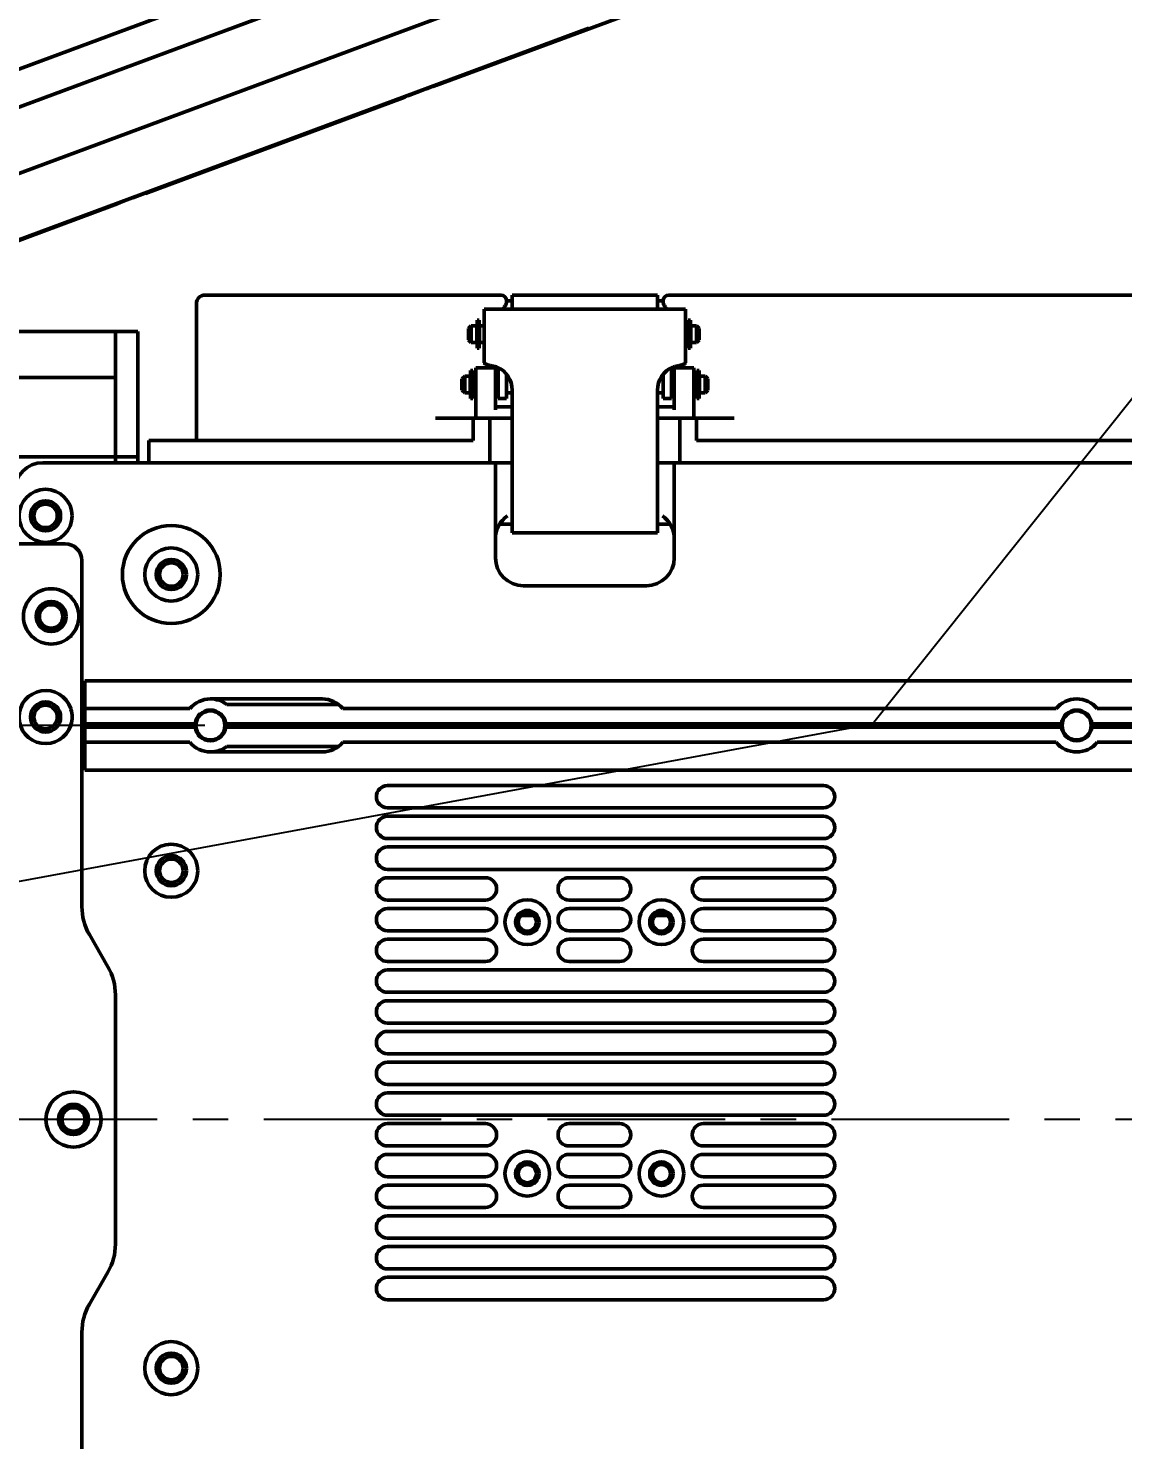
# Model space of a CAD drawing. Header units: millimetres. Extents: x 36 to 3196, y 27 to 5967.
# Drawn here: x 1306.2 to 1502, y 5129.6 to 5382.2 of the extents above; entities that cross this region are included whole.
import ezdxf
from ezdxf import colors
from ezdxf.entities.mleader import LeaderData, LeaderLine
from ezdxf.math import Vec2, Vec3

# ---------------------------------------------------------------- set-up
doc = ezdxf.new("R2010")
doc.units = ezdxf.units.MM
doc.linetypes.add('CENTER', pattern=[50.8, 31.75, -6.35, 6.35, -6.35])
doc.layers.add('02_Center Line', color=1, linetype='CENTER')
doc.layers.add('08_Dimension.Annotation', color=2, linetype='Continuous')
doc.layers.add('외형선(ISO)', color=7, linetype='Continuous', lineweight=50)
doc.styles.add('Coavis T-3.2 Style', font='MS PGothic.ttf', dxfattribs={"height": 3.2})
doc.styles.add('Coavis T-7.0 Style', font='MS PGothic.ttf', dxfattribs={"height": 7})
doc.dimstyles.new('Coavis D-Style$0', dxfattribs={"dimtxt": 3.2, "dimasz": 3.2, "dimexe": 2, "dimexo": 1, "dimgap": 0.8, "dimtad": 1, "dimdec": 3, "dimzin": 1, "dimdsep": 46, "dimtxsty": 'Coavis T-3.2 Style', "dimcen": 0, "dimclrd": 253, "dimclre": 253, "dimclrt": 2, "dimadec": 1, "dimazin": 0, "dimtp": 0.1, "dimtm": 0.1, "dimtfac": 0.71, "dimtdec": 3, "dimtmove": 0, "dimatfit": 3, "dimfxl": 1, "dimlwd": -1, "dimlwe": -1, "dimarcsym": 1})

# ---------------------------------------------------------------- blocks, each defined once
blk = doc.blocks.new('*D26')
at = {"layer": '08_Dimension.Annotation', "color": 253, "linetype": 'ByBlock', "transparency": 16777216}
for p, q in [((1337.77, 5257.42), (1061.7, 5257.42)), ((1063.7, 5254.22), (1063.7, 5119.62)), ((1337.77, 5116.42), (1061.7, 5116.42))]:
    blk.add_line(p, q, dxfattribs=at)
at = {"layer": '08_Dimension.Annotation', "color": 253, "transparency": 16777216}
for points in [[(1063.16, 5254.22), (1064.23, 5254.22), (1063.7, 5257.42)], [(1063.16, 5119.62), (1064.23, 5119.62), (1063.7, 5116.42)]]:
    blk.add_solid(points, dxfattribs=at)
at = {"layer": 'Defpoints', "color": 0, "transparency": 16777216}
for p in [(1338.77, 5257.42), (1063.7, 5116.42), (1338.77, 5116.42)]:
    blk.add_point(p, dxfattribs=at)
at = {"layer": '08_Dimension.Annotation', "color": 2, "transparency": 16777216, "insert": (1053.56, 5185.31), "char_height": 7, "attachment_point": 5, "rotation": 90, "style": 'Coavis T-7.0 Style'}
blk.add_mtext('{\\C5;\\P141.000}', dxfattribs=at)
blk = doc.blocks.new('_Dot')
at = {"color": 0, "linetype": 'ByBlock', "lineweight": -2}
blk.add_line((-0.5, 0), (-1, 0), dxfattribs=at)
at = {"color": 0, "linetype": 'ByBlock', "const_width": 0.5}
blk.add_lwpolyline([(-0.25, 0, 1), (0.25, 0, 1)], format="xyb", close=True, dxfattribs=at)

msp = doc.modelspace()

# ---------------------------------------------------------------- linework, layer by layer
at = {"layer": '02_Center Line'}
msp.add_line((2142.0654, 5186.922), (542.1723, 5186.922), dxfattribs=at)
at = {"layer": '외형선(ISO)'}
for p, q in [((1437.737, 5424.3007), (1239.3947, 5350.6932)), ((1232.5172, 5341.3544), (1406.497, 5405.9206)), ((1222.4666, 5325.7504), (1406.497, 5394.0465)), ((1406.497, 5394.0465), (1222.4666, 5325.7504)), ((1379.1013, 5371.8984), (1425.2319, 5389.0181)), ((1406.497, 5382.1725), (1232.5172, 5317.6062)), ((1327.1398, 5352.6148), (1373.1014, 5369.6718)), ((1276.9103, 5333.974), (1321.1399, 5350.3882)), ((1339.2728, 5334.422), (1337.7728, 5334.422)), ((1339.2728, 5334.422), (1379.0436, 5334.422)), ((1379.2146, 5334.422), (1379.0436, 5334.422)), ((1379.2146, 5334.422), (1383.5497, 5334.422)), ((1385.7728, 5334.422), (1383.5497, 5334.422)), ((1385.7728, 5334.422), (1390.7728, 5334.422)), ((1392.7728, 5331.922), (1392.7728, 5334.422)), ((1418.7728, 5334.422), (1392.7728, 5334.422)), ((1418.7728, 5331.922), (1418.7728, 5334.422)), ((1420.7728, 5334.422), (1425.7728, 5334.422)), ((1427.996, 5334.422), (1425.7728, 5334.422)), ((1427.996, 5334.422), (1432.3311, 5334.422)), ((1432.5021, 5334.422), (1432.3311, 5334.422)), ((1432.5021, 5334.422), (1583.0436, 5334.422)), ((1336.2728, 5308.422), (1336.2728, 5332.922)), ((1390.0728, 5331.922), (1387.7728, 5331.922)), ((1387.7728, 5322.3081), (1387.7728, 5331.922)), ((1421.4728, 5331.922), (1390.0728, 5331.922)), ((1391.7728, 5333.422), (1391.7728, 5333.2002)), ((1391.7728, 5333.422), (1392.7728, 5333.422)), ((1418.7728, 5333.422), (1419.7728, 5333.422)), ((1419.7728, 5333.2002), (1419.7728, 5333.422)), ((1421.4728, 5331.922), (1423.7728, 5331.922)), ((1423.7728, 5322.3081), (1423.7728, 5331.922)), ((1386.4728, 5327.088), (1386.4728, 5329.922)), ((1386.4728, 5329.922), (1386.8728, 5329.922)), ((1386.8728, 5329.922), (1386.8728, 5327.088)), ((1424.2728, 5327.088), (1424.2728, 5329.922)), ((1424.6728, 5329.922), (1424.2728, 5329.922)), ((1424.6728, 5329.922), (1424.6728, 5327.088)), ((1298.7728, 5327.922), (1321.7728, 5327.922)), ((1321.7728, 5327.922), (1321.7728, 5327.3919)), ((1321.7728, 5327.3879), (1321.7728, 5327.922)), ((1325.7728, 5327.922), (1321.7728, 5327.922)), ((1321.7728, 5327.3879), (1321.7728, 5325.0192)), ((1325.7728, 5327.3879), (1325.7728, 5327.922)), ((1325.7728, 5327.3879), (1325.7728, 5325.0192)), ((1384.9228, 5328.422), (1385.4228, 5328.922)), ((1384.9228, 5328.422), (1384.9228, 5326.422)), ((1385.4228, 5328.922), (1385.4228, 5325.922)), ((1386.4228, 5328.922), (1385.4228, 5328.922)), ((1386.4228, 5325.922), (1386.4228, 5328.922)), ((1386.4228, 5328.422), (1386.4728, 5328.422)), ((1386.4728, 5327.088), (1386.8728, 5327.088)), ((1386.8728, 5328.422), (1386.9228, 5328.422)), ((1386.9228, 5328.922), (1386.9228, 5325.922)), ((1387.7728, 5328.922), (1386.9228, 5328.922)), ((1424.2228, 5328.922), (1423.7728, 5328.922)), ((1424.2228, 5325.922), (1424.2228, 5328.922)), ((1424.2728, 5328.422), (1424.2228, 5328.422)), ((1424.6728, 5327.088), (1424.2728, 5327.088)), ((1424.7228, 5328.422), (1424.6728, 5328.422)), ((1424.7228, 5328.922), (1424.7228, 5325.922)), ((1425.7228, 5328.922), (1424.7228, 5328.922)), ((1425.7228, 5328.922), (1425.7228, 5325.922)), ((1426.2228, 5328.422), (1425.7228, 5328.922)), ((1426.2228, 5326.422), (1426.2228, 5328.422)), ((1321.7728, 5319.4335), (1321.7728, 5325.0192)), ((1325.7728, 5319.4335), (1325.7728, 5325.0192)), ((1384.9228, 5326.422), (1385.4228, 5325.922)), ((1386.4228, 5325.922), (1385.4228, 5325.922)), ((1386.4228, 5326.422), (1386.9228, 5326.422)), ((1386.4728, 5325.0358), (1386.4728, 5326.422)), ((1386.4728, 5325.0358), (1386.8728, 5325.0358)), ((1386.4728, 5324.922), (1386.4728, 5325.0358)), ((1386.4728, 5324.922), (1386.8728, 5324.922)), ((1386.8728, 5325.0358), (1386.8728, 5326.422)), ((1386.8728, 5325.0358), (1386.8728, 5324.922)), ((1387.7728, 5325.922), (1386.9228, 5325.922)), ((1424.2228, 5325.922), (1423.7728, 5325.922)), ((1424.7228, 5326.422), (1424.2228, 5326.422)), ((1424.2728, 5326.422), (1424.2728, 5325.0358)), ((1424.6728, 5325.0358), (1424.2728, 5325.0358)), ((1424.2728, 5324.922), (1424.2728, 5325.0358)), ((1424.6728, 5324.922), (1424.2728, 5324.922)), ((1424.6728, 5326.422), (1424.6728, 5325.0358)), ((1424.6728, 5325.0358), (1424.6728, 5324.922)), ((1425.7228, 5325.922), (1424.7228, 5325.922)), ((1426.2228, 5326.422), (1425.7228, 5325.922)), ((1298.7728, 5319.6846), (1321.7728, 5319.6846)), ((1321.7728, 5319.4335), (1321.7728, 5307.612)), ((1321.7728, 5307.612), (1321.7728, 5319.4335)), ((1325.7728, 5307.612), (1325.7728, 5319.4335)), ((1383.7728, 5319.422), (1384.2728, 5319.922)), ((1383.7728, 5319.422), (1383.7728, 5317.422)), ((1384.2728, 5319.922), (1384.2728, 5316.922)), ((1385.2728, 5319.922), (1384.2728, 5319.922)), ((1385.2728, 5316.922), (1385.2728, 5319.922)), ((1385.2728, 5319.422), (1385.3228, 5319.422)), ((1385.3228, 5315.922), (1385.3228, 5320.922)), ((1385.3228, 5320.922), (1385.7228, 5320.922)), ((1385.7228, 5320.922), (1385.7228, 5315.922)), ((1385.7228, 5319.422), (1385.7728, 5319.422)), ((1385.7728, 5319.922), (1385.7728, 5316.922)), ((1386.2728, 5319.922), (1385.7728, 5319.922)), ((1386.2728, 5321.422), (1386.2728, 5316.7637)), ((1389.7728, 5321.422), (1386.2728, 5321.422)), ((1389.7728, 5321.422), (1389.7728, 5316.7637)), ((1390.2728, 5319.922), (1389.7728, 5319.922)), ((1390.2728, 5319.687), (1390.2728, 5321.4532)), ((1390.2728, 5315.922), (1390.2728, 5319.687)), ((1391.7728, 5319.687), (1391.7728, 5320.2505)), ((1392.0145, 5319.922), (1391.7728, 5319.922)), ((1391.7728, 5315.922), (1391.7728, 5319.687)), ((1419.7728, 5319.922), (1419.5312, 5319.922)), ((1419.7728, 5319.687), (1419.7728, 5320.2505)), ((1419.7728, 5315.922), (1419.7728, 5319.687)), ((1421.2728, 5319.687), (1421.2728, 5321.4532)), ((1421.7728, 5319.922), (1421.2728, 5319.922)), ((1421.2728, 5315.922), (1421.2728, 5319.687)), ((1421.7728, 5316.7637), (1421.7728, 5321.422)), ((1425.2728, 5321.422), (1421.7728, 5321.422)), ((1425.2728, 5321.422), (1425.2728, 5316.7637)), ((1425.7728, 5319.922), (1425.2728, 5319.922)), ((1425.7728, 5316.922), (1425.7728, 5319.922)), ((1425.8228, 5319.422), (1425.7728, 5319.422)), ((1425.8228, 5315.922), (1425.8228, 5320.922)), ((1426.2228, 5320.922), (1425.8228, 5320.922)), ((1426.2228, 5320.922), (1426.2228, 5315.922)), ((1426.2728, 5319.422), (1426.2228, 5319.422)), ((1426.2728, 5319.922), (1426.2728, 5316.922)), ((1427.2728, 5319.922), (1426.2728, 5319.922)), ((1427.2728, 5319.922), (1427.2728, 5316.922)), ((1427.7728, 5319.422), (1427.2728, 5319.922)), ((1427.7728, 5317.422), (1427.7728, 5319.422)), ((1383.7728, 5317.422), (1384.2728, 5316.922)), ((1385.2728, 5316.922), (1384.2728, 5316.922)), ((1385.2728, 5317.422), (1385.3228, 5317.422)), ((1385.7228, 5317.422), (1385.7728, 5317.422)), ((1386.2728, 5316.922), (1385.7728, 5316.922)), ((1386.2728, 5315.1054), (1386.2728, 5316.7637)), ((1390.2728, 5316.922), (1389.7728, 5316.922)), ((1389.7728, 5316.7637), (1389.7728, 5315.1054)), ((1392.7728, 5316.922), (1391.7728, 5316.922)), ((1392.7728, 5317.422), (1392.7728, 5294.8635)), ((1418.7728, 5294.8635), (1418.7728, 5317.422)), ((1419.7728, 5316.922), (1418.7728, 5316.922)), ((1421.7728, 5316.922), (1421.2728, 5316.922)), ((1421.7728, 5315.1054), (1421.7728, 5316.7637)), ((1425.7728, 5316.922), (1425.2728, 5316.922)), ((1425.2728, 5316.7637), (1425.2728, 5315.1054)), ((1425.8228, 5317.422), (1425.7728, 5317.422)), ((1426.2728, 5317.422), (1426.2228, 5317.422)), ((1427.2728, 5316.922), (1426.2728, 5316.922)), ((1427.7728, 5317.422), (1427.2728, 5316.922)), ((1385.3228, 5315.922), (1385.7228, 5315.922)), ((1386.2728, 5315.1054), (1386.2728, 5312.422)), ((1389.7728, 5313.922), (1389.7728, 5315.1054)), ((1389.7728, 5314.422), (1392.7728, 5314.422)), ((1390.2728, 5315.922), (1391.7728, 5315.922)), ((1418.7728, 5314.422), (1421.7728, 5314.422)), ((1421.2728, 5315.922), (1419.7728, 5315.922)), ((1421.7728, 5315.1054), (1421.7728, 5313.922)), ((1425.2728, 5315.1054), (1425.2728, 5312.422)), ((1426.2228, 5315.922), (1425.8228, 5315.922)), ((1380.7728, 5312.422), (1379.0436, 5312.422)), ((1385.7728, 5312.422), (1380.7728, 5312.422)), ((1385.7728, 5312.422), (1388.7728, 5312.422)), ((1385.7728, 5312.422), (1385.7728, 5308.422)), ((1391.7728, 5312.422), (1388.7728, 5312.422)), ((1388.7728, 5304.422), (1388.7728, 5312.422)), ((1392.7728, 5312.422), (1391.7728, 5312.422)), ((1391.7728, 5312.422), (1392.7728, 5312.422)), ((1419.7728, 5312.422), (1418.7728, 5312.422)), ((1418.7728, 5312.422), (1419.7728, 5312.422)), ((1422.7728, 5312.422), (1419.7728, 5312.422)), ((1422.7728, 5312.422), (1425.7728, 5312.422)), ((1422.7728, 5304.422), (1422.7728, 5312.422)), ((1425.7728, 5308.422), (1425.7728, 5312.422)), ((1430.7728, 5312.422), (1425.7728, 5312.422)), ((1432.5021, 5312.422), (1430.7728, 5312.422)), ((1321.7728, 5305.4688), (1321.7728, 5307.612)), ((1321.7728, 5305.4688), (1321.7728, 5307.612)), ((1325.7728, 5307.612), (1325.7728, 5305.4688)), ((1333.7728, 5308.422), (1327.7728, 5308.422)), ((1327.7728, 5304.422), (1327.7728, 5308.422)), ((1385.7728, 5308.422), (1333.7728, 5308.422)), ((1589.7728, 5308.422), (1425.7728, 5308.422)), ((1298.7728, 5305.4688), (1321.7728, 5305.4688)), ((1308.7728, 5304.422), (1388.7728, 5304.422)), ((1321.7728, 5305.4688), (1321.7728, 5304.422)), ((1321.7728, 5304.422), (1321.7728, 5305.4688)), ((1321.7728, 5305.4688), (1325.7728, 5305.4688)), ((1325.7728, 5304.422), (1325.7728, 5305.4688)), ((1388.7728, 5304.422), (1333.7728, 5304.422)), ((1388.7728, 5304.422), (1389.6552, 5304.422)), ((1391.7728, 5304.422), (1389.6552, 5304.422)), ((1389.7728, 5304.422), (1389.7728, 5290.822)), ((1392.7728, 5304.422), (1391.7728, 5304.422)), ((1392.7728, 5304.422), (1391.7728, 5304.422)), ((1419.7728, 5304.422), (1418.7728, 5304.422)), ((1419.7728, 5304.422), (1418.7728, 5304.422)), ((1421.8905, 5304.422), (1419.7728, 5304.422)), ((1421.7728, 5290.822), (1421.7728, 5304.422)), ((1421.8905, 5304.422), (1422.7728, 5304.422)), ((1422.7728, 5304.422), (1592.7728, 5304.422)), ((1592.7728, 5304.422), (1422.7728, 5304.422)), ((1392.7728, 5294.8635), (1392.7728, 5291.8635)), ((1418.7728, 5294.8635), (1418.7728, 5291.8635)), ((1392.7728, 5293.422), (1390.502, 5293.422)), ((1418.7728, 5291.8635), (1392.7728, 5291.8635)), ((1421.0437, 5293.422), (1418.7728, 5293.422)), ((1297.7728, 5289.922), (1312.7728, 5289.922)), ((1389.7728, 5290.822), (1389.7728, 5287.422)), ((1421.7728, 5287.422), (1421.7728, 5290.822)), ((1315.7728, 5286.922), (1315.7728, 5224.9938)), ((1394.7728, 5282.422), (1416.7728, 5282.422)), ((1316.2728, 5265.422), (1699.2728, 5265.422)), ((1316.2728, 5264.422), (1316.2728, 5265.422)), ((1316.2728, 5264.422), (1316.2728, 5260.422)), ((1358.7728, 5262.172), (1338.7728, 5262.172)), ((1341.6883, 5261.172), (1361.6883, 5261.172)), ((1316.2728, 5260.422), (1335.0901, 5260.422)), ((1316.2728, 5260.422), (1316.2728, 5257.722)), ((1362.4556, 5260.422), (1490.0901, 5260.422)), ((1497.4556, 5260.422), (1580.2728, 5260.422)), ((1316.2728, 5257.722), (1336.0393, 5257.722)), ((1316.2728, 5257.722), (1316.2728, 5257.422)), ((1316.2728, 5257.422), (1336.0228, 5257.422)), ((1316.2728, 5257.422), (1316.2728, 5257.122)), ((1316.2728, 5257.122), (1336.0393, 5257.122)), ((1316.2728, 5257.122), (1316.2728, 5254.422)), ((1341.5064, 5257.722), (1491.0393, 5257.722)), ((1341.5064, 5257.122), (1491.0393, 5257.122)), ((1341.5228, 5257.422), (1491.0228, 5257.422)), ((1496.5064, 5257.722), (1580.2728, 5257.722)), ((1496.5064, 5257.122), (1580.2728, 5257.122)), ((1496.5228, 5257.422), (1580.2728, 5257.422)), ((1316.2728, 5254.422), (1335.0901, 5254.422)), ((1316.2728, 5254.422), (1316.2728, 5250.422)), ((1341.6883, 5253.672), (1361.6883, 5253.672)), ((1362.4556, 5254.422), (1490.0901, 5254.422)), ((1497.4556, 5254.422), (1580.2728, 5254.422)), ((1338.7728, 5252.672), (1358.7728, 5252.672)), ((1316.2728, 5249.422), (1316.2728, 5250.422)), ((1316.2728, 5249.422), (1590.2728, 5249.422)), ((1448.4728, 5246.672), (1370.4728, 5246.672)), ((1370.4728, 5242.672), (1448.4728, 5242.672)), ((1448.4728, 5241.172), (1370.4728, 5241.172)), ((1370.4728, 5237.172), (1448.4728, 5237.172)), ((1448.4728, 5235.672), (1370.4728, 5235.672)), ((1370.4728, 5231.672), (1448.4728, 5231.672)), ((1387.9728, 5230.172), (1370.4728, 5230.172)), ((1411.9728, 5230.172), (1402.9728, 5230.172)), ((1448.4728, 5230.172), (1426.9728, 5230.172)), ((1370.4728, 5226.172), (1387.9728, 5226.172)), ((1402.9728, 5226.172), (1411.9728, 5226.172)), ((1426.9728, 5226.172), (1448.4728, 5226.172)), ((1387.9728, 5224.672), (1370.4728, 5224.672)), ((1396.5626, 5223.422), (1394.3831, 5223.422)), ((1411.9728, 5224.672), (1402.9728, 5224.672)), ((1420.5626, 5223.422), (1418.3831, 5223.422)), ((1448.4728, 5224.672), (1426.9728, 5224.672)), ((1370.4728, 5220.672), (1387.9728, 5220.672)), ((1402.9728, 5220.672), (1411.9728, 5220.672)), ((1426.9728, 5220.672), (1448.4728, 5220.672)), ((1317.1126, 5219.9938), (1320.4331, 5214.2425)), ((1387.9728, 5219.172), (1370.4728, 5219.172)), ((1411.9728, 5219.172), (1402.9728, 5219.172)), ((1448.4728, 5219.172), (1426.9728, 5219.172)), ((1370.4728, 5215.172), (1387.9728, 5215.172)), ((1448.4728, 5213.672), (1370.4728, 5213.672)), ((1402.9728, 5215.172), (1411.9728, 5215.172)), ((1426.9728, 5215.172), (1448.4728, 5215.172)), ((1321.7728, 5209.2425), (1321.7728, 5164.6015)), ((1370.4728, 5209.672), (1448.4728, 5209.672)), ((1448.4728, 5208.172), (1370.4728, 5208.172)), ((1370.4728, 5204.172), (1448.4728, 5204.172)), ((1448.4728, 5202.672), (1370.4728, 5202.672)), ((1370.4728, 5198.672), (1448.4728, 5198.672)), ((1448.4728, 5197.172), (1370.4728, 5197.172)), ((1370.4728, 5193.172), (1448.4728, 5193.172)), ((1448.4728, 5191.672), (1370.4728, 5191.672)), ((1370.4728, 5187.672), (1448.4728, 5187.672)), ((1387.9728, 5186.172), (1370.4728, 5186.172)), ((1411.9728, 5186.172), (1402.9728, 5186.172)), ((1448.4728, 5186.172), (1426.9728, 5186.172)), ((1370.4728, 5182.172), (1387.9728, 5182.172)), ((1387.9728, 5180.672), (1370.4728, 5180.672)), ((1402.9728, 5182.172), (1411.9728, 5182.172)), ((1411.9728, 5180.672), (1402.9728, 5180.672)), ((1426.9728, 5182.172), (1448.4728, 5182.172)), ((1448.4728, 5180.672), (1426.9728, 5180.672)), ((1370.4728, 5176.672), (1387.9728, 5176.672)), ((1387.9728, 5175.172), (1370.4728, 5175.172)), ((1402.9728, 5176.672), (1411.9728, 5176.672)), ((1411.9728, 5175.172), (1402.9728, 5175.172)), ((1426.9728, 5176.672), (1448.4728, 5176.672)), ((1448.4728, 5175.172), (1426.9728, 5175.172)), ((1370.4728, 5171.172), (1387.9728, 5171.172)), ((1402.9728, 5171.172), (1411.9728, 5171.172)), ((1426.9728, 5171.172), (1448.4728, 5171.172)), ((1448.4728, 5169.672), (1370.4728, 5169.672)), ((1370.4728, 5165.672), (1448.4728, 5165.672)), ((1448.4728, 5164.172), (1370.4728, 5164.172)), ((1370.4728, 5160.172), (1448.4728, 5160.172)), ((1320.4331, 5159.6015), (1317.1126, 5153.8502)), ((1448.4728, 5158.672), (1370.4728, 5158.672)), ((1370.4728, 5154.672), (1448.4728, 5154.672)), ((1315.7728, 5148.8502), (1315.7728, 5086.922))]:
    msp.add_line(p, q, dxfattribs=at)
for centre, radius in [((1309.2728, 5294.922), 4.75), ((1309.2728, 5294.922), 2.7), ((1309.2728, 5294.922), 2.1), ((1331.7728, 5284.422), 8.75), ((1331.7728, 5284.422), 4.75), ((1331.7728, 5284.422), 2.7), ((1331.7728, 5284.422), 2.1), ((1310.2728, 5276.922), 2.7), ((1310.2728, 5276.922), 2.525), ((1310.2728, 5276.922), 2.1), ((1309.2728, 5258.922), 2.7), ((1309.2728, 5258.922), 2.1), ((1338.7728, 5257.422), 2.6), ((1493.7728, 5257.422), 2.6), ((1331.7728, 5231.422), 4.75), ((1331.7728, 5231.422), 2.7), ((1331.7728, 5231.422), 2.1), ((1395.4728, 5222.222), 4), ((1419.4728, 5222.222), 4), ((1395.4728, 5222.222), 2.1), ((1395.4728, 5222.222), 1.621), ((1419.4728, 5222.222), 2.1), ((1419.4728, 5222.222), 1.621), ((1314.2728, 5186.922), 4.95), ((1314.2728, 5186.922), 2.7), ((1314.2728, 5186.922), 2.525), ((1314.2728, 5186.922), 2.1), ((1395.4728, 5177.222), 4), ((1419.4728, 5177.222), 4), ((1395.4728, 5177.222), 2.1), ((1395.4728, 5177.222), 1.621), ((1419.4728, 5177.222), 2.1), ((1419.4728, 5177.222), 1.621), ((1331.7728, 5142.422), 4.75), ((1331.7728, 5142.422), 2.7), ((1331.7728, 5142.422), 2.1)]:
    msp.add_circle(centre, radius, dxfattribs=at)
for centre, radius, start, end in [((1337.7728, 5332.922), 1.5, 90, 180), ((1390.7728, 5333.422), 1, 0, 90), ((1420.7728, 5333.422), 1, 90, 180), ((1388.2728, 5317.422), 4.5, 0, 66.421822), ((1423.2728, 5317.422), 4.5, 113.578178, 180), ((1308.7728, 5299.422), 5, 90, 180), ((1394.7728, 5290.822), 5, 124.915206, 180), ((1416.7728, 5290.822), 5, 0, 55.084794), ((1312.7728, 5286.922), 3, 0, 90), ((1394.7728, 5287.422), 5, 180, 270), ((1416.7728, 5287.422), 5, 270, 0), ((1310.2728, 5276.922), 4.95, 45.002923, 314.997077), ((1309.2728, 5258.922), 4.75, 18.671718, 341.328282), ((1338.7728, 5257.422), 4.75, 90, 140.833289), ((1338.7728, 5257.422), 4.75, 52.136354, 90), ((1358.7728, 5257.422), 4.75, 39.166711, 90), ((1493.7728, 5257.422), 4.75, 39.166711, 140.833289), ((1338.7728, 5257.422), 2.75, 6.262913, 173.737087), ((1493.7728, 5257.422), 2.75, 6.262913, 173.737087), ((1338.7728, 5257.422), 2.75, 173.737087, 180), ((1338.7728, 5257.422), 2.75, 180, 186.262913), ((1338.7728, 5257.422), 2.75, 186.262913, 353.737087), ((1338.7728, 5257.422), 2.75, 0, 6.262913), ((1338.7728, 5257.422), 2.75, 353.737087, 0), ((1493.7728, 5257.422), 2.75, 173.737087, 180), ((1493.7728, 5257.422), 2.75, 180, 186.262913), ((1493.7728, 5257.422), 2.75, 186.262913, 353.737087), ((1493.7728, 5257.422), 2.75, 0, 6.262913), ((1493.7728, 5257.422), 2.75, 353.737087, 0), ((1338.7728, 5257.422), 4.75, 219.166711, 270), ((1338.7728, 5257.422), 4.75, 270, 307.863646), ((1358.7728, 5257.422), 4.75, 270, 320.833289), ((1493.7728, 5257.422), 4.75, 219.166711, 320.833289), ((1370.4728, 5244.672), 2, 90, 270), ((1448.4728, 5244.672), 2, 270, 90), ((1370.4728, 5239.172), 2, 90, 270), ((1448.4728, 5239.172), 2, 270, 90), ((1370.4728, 5233.672), 2, 90, 270), ((1448.4728, 5233.672), 2, 270, 90), ((1370.4728, 5228.172), 2, 90, 270), ((1387.9728, 5228.172), 2, 270, 90), ((1402.9728, 5228.172), 2, 90, 270), ((1411.9728, 5228.172), 2, 270, 90), ((1426.9728, 5228.172), 2, 90, 270), ((1448.4728, 5228.172), 2, 270, 90), ((1325.7728, 5224.9938), 10, 180, 210), ((1370.4728, 5222.672), 2, 90, 270), ((1387.9728, 5222.672), 2, 270, 90), ((1402.9728, 5222.672), 2, 90, 270), ((1411.9728, 5222.672), 2, 270, 90), ((1426.9728, 5222.672), 2, 90, 270), ((1448.4728, 5222.672), 2, 270, 90), ((1370.4728, 5217.172), 2, 90, 270), ((1387.9728, 5217.172), 2, 270, 90), ((1402.9728, 5217.172), 2, 90, 270), ((1411.9728, 5217.172), 2, 270, 90), ((1426.9728, 5217.172), 2, 90, 270), ((1448.4728, 5217.172), 2, 270, 90), ((1311.7728, 5209.2425), 10, 0, 30), ((1370.4728, 5211.672), 2, 90, 270), ((1448.4728, 5211.672), 2, 270, 90), ((1370.4728, 5206.172), 2, 90, 270), ((1448.4728, 5206.172), 2, 270, 90), ((1370.4728, 5200.672), 2, 90, 270), ((1448.4728, 5200.672), 2, 270, 90), ((1370.4728, 5195.172), 2, 90, 270), ((1448.4728, 5195.172), 2, 270, 90), ((1370.4728, 5189.672), 2, 90, 270), ((1448.4728, 5189.672), 2, 270, 90), ((1370.4728, 5184.172), 2, 90, 270), ((1387.9728, 5184.172), 2, 270, 90), ((1402.9728, 5184.172), 2, 90, 270), ((1411.9728, 5184.172), 2, 270, 90), ((1426.9728, 5184.172), 2, 90, 270), ((1448.4728, 5184.172), 2, 270, 90), ((1370.4728, 5178.672), 2, 90, 270), ((1387.9728, 5178.672), 2, 270, 90), ((1402.9728, 5178.672), 2, 90, 270), ((1411.9728, 5178.672), 2, 270, 90), ((1426.9728, 5178.672), 2, 90, 270), ((1448.4728, 5178.672), 2, 270, 90), ((1370.4728, 5173.172), 2, 90, 270), ((1387.9728, 5173.172), 2, 270, 90), ((1402.9728, 5173.172), 2, 90, 270), ((1411.9728, 5173.172), 2, 270, 90), ((1426.9728, 5173.172), 2, 90, 270), ((1448.4728, 5173.172), 2, 270, 90), ((1370.4728, 5167.672), 2, 90, 270), ((1448.4728, 5167.672), 2, 270, 90), ((1311.7728, 5164.6015), 10, 330, 0), ((1370.4728, 5162.172), 2, 90, 270), ((1448.4728, 5162.172), 2, 270, 90), ((1370.4728, 5156.672), 2, 90, 270), ((1448.4728, 5156.672), 2, 270, 90), ((1325.7728, 5148.8502), 10, 150, 180)]:
    msp.add_arc(centre, radius, start, end, dxfattribs=at)
for centre, major_axis, ratio, start_param, end_param in [((1375.8511, 5370.6803), (3.4999, 1.341), 0.01798661, 5.89618111, 8.75080116), ((1375.8511, 5371.0637), (3.5, 0), 0.64278761, 0.38011247, 0.40133704), ((1323.8896, 5351.3967), (3.4999, 1.341), 0.01798661, 5.89618111, 8.75080116), ((1323.8896, 5351.7801), (3.5, 0), 0.64278761, 0.38011247, 0.40133704)]:
    msp.add_ellipse(centre, major_axis=major_axis, ratio=ratio, start_param=start_param, end_param=end_param, dxfattribs=at)
for points, knots in [([(1391.7193, 5332.922), (1391.7134, 5332.9068), (1391.7071, 5332.8913), (1391.6548, 5332.7686), (1391.5908, 5332.6506), (1391.4268, 5332.3727), (1391.3035, 5332.185), (1391.1559, 5331.9691), (1391.1398, 5331.9456), (1391.1235, 5331.922)], [-0.185054684, -0.185054684, -0.185054684, -0.185054684, -0.178398303, -0.178398303, -0.13305763, -0.13305763, -0.066528815, -0.066528815, -0.058414577, -0.058414577, -0.058414577, -0.058414577]), ([(1391.7728, 5333.2002), (1391.7728, 5333.164), (1391.7706, 5333.1228), (1391.7537, 5333.0244), (1391.7385, 5332.9725), (1391.7193, 5332.922)], [0.5548633654, 0.5548633654, 0.5548633654, 0.5548633654, 0.5748563245, 0.5748563245, 0.5967068033, 0.5967068033, 0.5967068033, 0.5967068033]), ([(1419.7728, 5333.2002), (1419.7728, 5333.1918), (1419.773, 5333.1832), (1419.775, 5333.1201), (1419.783, 5333.0606), (1419.8085, 5332.9714), (1419.8169, 5332.9466), (1419.8264, 5332.922)], [-0.148621567, -0.148621567, -0.148621567, -0.148621567, -0.1454593885, -0.1454593885, -0.1259451858, -0.1259451858, -0.118419815, -0.118419815, -0.118419815, -0.118419815]), ([(1419.8264, 5332.922), (1419.8323, 5332.9068), (1419.8386, 5332.8913), (1419.8909, 5332.7686), (1419.9549, 5332.6506), (1420.1189, 5332.3727), (1420.2422, 5332.185), (1420.3897, 5331.9691), (1420.4059, 5331.9456), (1420.4222, 5331.922)], [0.573129736, 0.573129736, 0.573129736, 0.573129736, 0.579786118, 0.579786118, 0.625126791, 0.625126791, 0.691655605, 0.691655605, 0.699769843, 0.699769843, 0.699769843, 0.699769843]), ([(1389.6475, 5321.6436), (1389.3866, 5321.699), (1389.1345, 5321.7544), (1388.677, 5321.8651), (1388.4719, 5321.9205), (1388.1331, 5322.0312), (1387.9994, 5322.0866), (1387.8192, 5322.1974), (1387.7728, 5322.2527), (1387.7728, 5322.3081)], [0, 0, 0, 0, 0.25, 0.25, 0.5, 0.5, 0.75, 0.75, 1, 1, 1, 1]), ([(1390.0728, 5321.5463), (1390.0014, 5321.5626), (1389.9302, 5321.5788), (1389.7883, 5321.6112), (1389.7177, 5321.6274), (1389.6475, 5321.6436)], [-0.0439714955, -0.0439714955, -0.0439714955, -0.0439714955, -0.0219857478, -0.0219857478, 0, 0, 0, 0]), ([(1421.8982, 5321.6436), (1421.828, 5321.6274), (1421.7574, 5321.6112), (1421.6155, 5321.5788), (1421.5443, 5321.5626), (1421.4728, 5321.5463)], [-0.0439714955, -0.0439714955, -0.0439714955, -0.0439714955, -0.0219857478, -0.0219857478, 0, 0, 0, 0]), ([(1423.7728, 5322.3081), (1423.7728, 5322.2527), (1423.7264, 5322.1974), (1423.5463, 5322.0866), (1423.4126, 5322.0312), (1423.0738, 5321.9205), (1422.8686, 5321.8651), (1422.4112, 5321.7544), (1422.1591, 5321.699), (1421.8982, 5321.6436)], [0, 0, 0, 0, 0.25, 0.25, 0.5, 0.5, 0.75, 0.75, 1, 1, 1, 1]), ([(1313.7728, 5273.4217), (1313.8097, 5273.4586), (1313.8454, 5273.4954), (1314.3008, 5273.9799), (1314.6443, 5274.5172), (1315.1049, 5275.6794), (1315.2228, 5276.307), (1315.2228, 5277.5371), (1315.1049, 5278.1646), (1314.6443, 5279.3269), (1314.3008, 5279.8641), (1313.8454, 5280.3486), (1313.8097, 5280.3855), (1313.7728, 5280.4224)], [-2.525591414, -2.525591414, -2.525591414, -2.525591414, -2.510519598, -2.510519598, -2.325997353, -2.325997353, -2.141475108, -2.141475108, -1.956952864, -1.956952864, -1.772430619, -1.772430619, -1.757358803, -1.757358803, -1.757358803, -1.757358803]), ([(1313.7728, 5257.4013), (1313.7897, 5257.4515), (1313.8059, 5257.502), (1313.9576, 5258.0058), (1314.0228, 5258.4816), (1314.0228, 5259.3624), (1313.9576, 5259.8382), (1313.8059, 5260.3421), (1313.7897, 5260.3926), (1313.7728, 5260.4427)], [-1.819477042, -1.819477042, -1.819477042, -1.819477042, -1.804681555, -1.804681555, -1.672567133, -1.672567133, -1.54045271, -1.54045271, -1.525657223, -1.525657223, -1.525657223, -1.525657223])]:
    msp.add_open_spline(points, degree=3, knots=knots, dxfattribs=at)

# ---------------------------------------------------------------- dimensions: what is measured, and where the dimension line sits
at = {"layer": '08_Dimension.Annotation'}
dim = msp.add_linear_dim(base=(1063.698, 5116.422), p1=(1338.7728, 5257.422), p2=(1338.7728, 5116.422), angle=270, text='{\\C5;\\P<>}', dimstyle='Coavis D-Style$0', override={"dimtxsty": 'Coavis T-7.0 Style', "dimfxl": 0.6}, dxfattribs=at)
dim.commit()
dim.dimension.update_dxf_attribs({"geometry": '*D26', "text_midpoint": (1063.698, 5185.3053), "dimtype": 160})

# ---------------------------------------------------------------- leaders
ml = msp.add_multileader_mtext('Standard', dxfattribs=at)
ml.set_content('{\\fGulim|b0|i0|c129|p50;\\C256;\\c0;Attachment Rails (M5)}', color=2, style='Coavis T-7.0 Style')
ml.set_leader_properties(color=253)
ml.set_arrow_properties(name='DOT')
ml.build(insert=Vec2(0, 0))
ml.multileader.update_dxf_attribs({"text_left_attachment_type": 5, "text_right_attachment_type": 5, "dogleg_length": 3, "arrow_head_size": 7})
ctx = ml.context
ctx.base_point, ctx.char_height, ctx.arrow_head_size, ctx.plane_origin, ctx.plane_x_axis, ctx.plane_y_axis = Vec3(1550.4959, 5479.0633), 7, 7, Vec3(1234.6225, 5216.622), Vec3(0, -1), Vec3(1, 0)
ctx.left_attachment, ctx.right_attachment = 5, 5
notes = []
notes.append((ctx, [(0, (1, 1, 0), (1550.4959, 5374.6412), (0, 1), 3, [(1, [(1234.6225, 5216.622), (1457.2548, 5257.722)], 0, [])])]))
ctx.mtext.insert, ctx.mtext.text_direction, ctx.mtext.rotation, ctx.mtext.flow_direction = Vec3(1559.7068, 5477.0633), Vec3(0, -1), 4.71238898, 5
for ctx, leaders in notes:
    for number, flags, end, landing, length, lines in leaders:
        leader = LeaderData()
        leader.index, (leader.has_last_leader_line, leader.has_dogleg_vector, leader.attachment_direction) = number, flags
        leader.last_leader_point, leader.dogleg_vector, leader.dogleg_length = Vec3(end), Vec3(landing), length
        for number, points, colour, breaks in lines:
            line = LeaderLine()
            line.index, line.vertices, line.color, line.breaks = number, Vec3.list(points), colors.encode_raw_color(colour), breaks
            leader.lines.append(line)
        ctx.leaders.append(leader)

doc.saveas('drawing.dxf')
